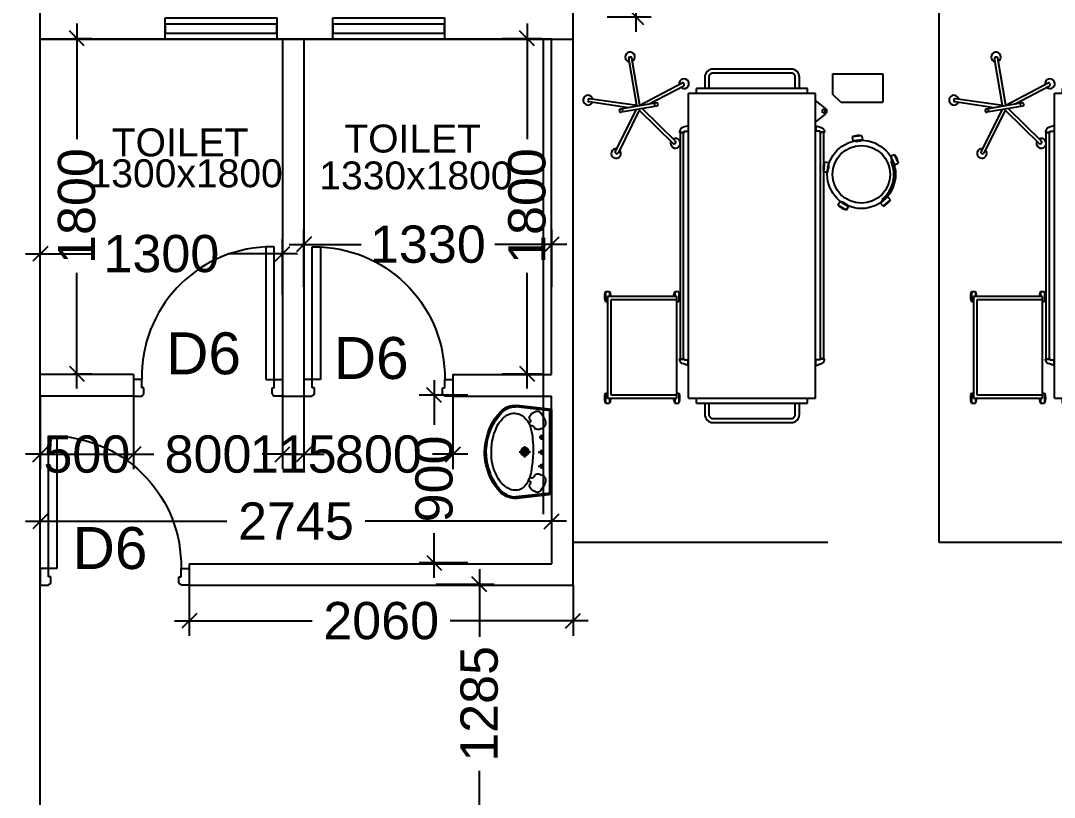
# Model space of a CAD drawing. Extents: x 7897917 to 8423973, y -6487334 to -6173396.
# Drawn here: x 7963989 to 7969537, y -6342134 to -6337965 of the extents above; entities that cross this region are included whole.
import ezdxf
from ezdxf.enums import TextEntityAlignment as Align

# ---------------------------------------------------------------- set-up
doc = ezdxf.new("R2010")
doc.units = 0
doc.header["$LTSCALE"] = 600
doc.header["$MEASUREMENT"] = 0
doc.header["$PDMODE"] = 35
doc.layers.get('0').update_dxf_attribs({"linetype": 'CONTINUOUS'})
doc.layers.get('Defpoints').update_dxf_attribs({"linetype": 'CONTINUOUS'})
for name, color, linetype in [('Beds', 33, 'CONTINUOUS'), ('DIM-TEXT', 8, 'CONTINUOUS'), ('DOOR', 32, 'CONTINUOUS'), ('furniture', 33, 'CONTINUOUS'), ('joinery', 7, 'CONTINUOUS'), ('LOADING', 140, 'CONTINUOUS'), ('Room Dim', 1, 'CONTINUOUS'), ('TEXT', 6, 'CONTINUOUS'), ('Toi-Euip', 8, 'CONTINUOUS'), ('Walls', 7, 'CONTINUOUS'), ('WIN', 151, 'CONTINUOUS'), ('Working Dim', 5, 'CONTINUOUS')]:
    doc.layers.add(name, color=color, linetype=linetype)
doc.styles.add('ari', font='arial.ttf')
doc.styles.add('ARIAL', font='arial.ttf')
doc.styles.add('RT', font='romant.shx')
doc.linetypes.add('ZIGZAG', pattern='A,0.0001,-0.2,[131,ltypeshp.shx,S=0.2,R=0,X=-0.2,Y=0],-0.4,[131,ltypeshp.shx,S=0.2,R=180,X=0.2,Y=0],-0.2', length=0.8001)
doc.dimstyles.new('int. dim', dxfattribs={"dimtxt": 450, "dimasz": 80, "dimexe": 80, "dimexo": 0, "dimgap": 70, "dimtad": 0, "dimdec": 0, "dimzin": 12, "dimdsep": 46, "dimtxsty": 'ari', "dimblk": 'OBLIQUE', "dimcen": 2, "dimdle": 80, "dimclrd": 256, "dimclre": 256, "dimclrt": 6, "dimadec": 0, "dimazin": 0, "dimtfac": 1, "dimtdec": 0, "dimtix": 1, "dimtmove": 2, "dimatfit": 3, "dimfxl": 1, "dimtolj": 1, "dimtzin": 0, "dimlwd": -1, "dimlwe": -1, "dimarcsym": 0})
doc.dimstyles.new('TEXT', dxfattribs={"dimscale": 0, "dimtxt": 600, "dimasz": 300, "dimexe": 300, "dimexo": 30, "dimgap": 50, "dimtad": 0, "dimdec": 0, "dimzin": 0, "dimdsep": 46, "dimtxsty": 'RT', "dimblk": 'OBLIQUE', "dimcen": 0.09, "dimdle": 300, "dimclrd": 256, "dimclre": 256, "dimclrt": 170, "dimadec": 0, "dimazin": 0, "dimtfac": 1, "dimtdec": 0, "dimtofl": 0, "dimtmove": 2, "dimatfit": 3, "dimfxl": 1, "dimfrac": 2, "dimtolj": 1, "dimtzin": 0, "dimlwd": -1, "dimlwe": -1, "dimarcsym": 0})

# ---------------------------------------------------------------- blocks, each defined once
blk = doc.blocks.new('1000')
at = {"layer": 'DOOR'}
for p, q in [((0, -100), (0, 0)), ((0, 0), (49.7, 0)), ((49.7, 0), (49.7, -2.2)), ((63.2, -49.5), (49.7, -49.5)), ((49.7, -49.5), (49.7, -100)), ((63.2, -13.5), (61, -13.5)), ((63.2, -13.5), (63.2, -49.5)), ((836.8, -13.5), (836.8, -49.5)), ((836.8, -13.5), (839, -13.5)), ((836.8, -49.5), (850.3, -49.5)), ((850.3, 0), (850.3, -2.2)), ((900, 0), (850.3, 0)), ((850.3, -49.5), (850.3, -100)), ((900, -100), (900, 0)), ((49.7, -100), (0, -100)), ((49.7, -100), (49.7, -900.6)), ((100.2, -100), (49.7, -100)), ((100.2, -900.6), (100.2, -100)), ((850.3, -100), (900, -100)), ((49.7, -900.6), (100.2, -900.6))]:
    blk.add_line(p, q, dxfattribs=at)
for centre, major_axis, start_param, end_param in [((49.7, -13.5), (-7.95, 7.95), 3.926991, 5.497787), ((850.3, -13.5), (7.95, 7.95), 0.785398, 2.356194)]:
    blk.add_ellipse(centre, major_axis=major_axis, ratio=1, start_param=start_param, end_param=end_param, dxfattribs=at)
at = {"layer": 'DOOR', "color": 145}
blk.add_ellipse((64.3, -115.3), major_axis=(-519.7, 589.8), ratio=1, start_param=2.464943, end_param=4.009476, dxfattribs=at)
blk = doc.blocks.new('A$C1E9F72C1')
at = {"layer": 'Toi-Euip', "color": 8}
for p, q in [((-228.2, 0), (-249, -186.3)), ((-228.2, 0), (228.2, 0)), ((228.2, 0), (249, -186.3)), ((-220.9, -6.6), (-241.8, -193.1)), ((-212.9, -9.7), (208.6, -9.7)), ((-63.8, -54.9), (-90.3, -54.9)), ((-76, -72.5), (-76, -39.7)), ((11.6, -54.9), (-14.9, -54.9)), ((-0.6, -72.5), (-0.6, -39.7)), ((91.5, -54.9), (65.1, -54.9)), ((79.3, -67.3), (79.3, -39.7)), ((220.8, -6.2), (241.8, -193.1)), ((-29.6, -144.6), (31.2, -144.6)), ((0.9, -174.9), (0.9, -113))]:
    blk.add_line(p, q, dxfattribs=at)
for centre, radius in [((-76, -54.9), 6.49), ((-0.6, -54.9), 6.49), ((79.3, -54.9), 6.49), ((0.9, -144.6), 21.7), ((0.9, -144.6), 15.6), ((0.9, -144.6), 11)]:
    blk.add_circle(centre, radius, dxfattribs=at)
for centre, radius, start, end in [((-208.1, 14.7), 24.9, 216.2215, 258.8549), ((207.9, 16.2), 26, 271.4204, 321.2513), ((-125, -156.3), 127.2, 109.5864, 129.4018), ((-151.5, -66.7), 34.3, 68.6439, 118.0808), ((-167.5, -75.4), 49.6, 12.807, 54.9415), ((169.6, -75.4), 49.6, 125.0585, 167.193), ((153.6, -66.7), 34.3, 61.9192, 111.3561), ((127.1, -156.3), 127.2, 50.5982, 70.4136), ((-196.3, -76.7), 20.9, 116.809, 207.5092), ((-160.4, -68.2), 57.4, 198.3504, 235.0331), ((-76.5, -275.6), 168.3, 94.0281, 120.4098), ((-131.5, -107.7), 8.62, 142.6961, 276.8474), ((-114.5, -115.3), 27, 106.386, 151.7285), ((-150, -73.3), 32.2, 330.0791, 16.0346), ((34.9, -905.9), 807.6, 92.48, 98.7772), ((-3.2, -837.5), 738.4, 84.4518, 89.7569), ((46.1, -400.7), 299, 76.1733, 85.7679), ((102.1, -220), 110.7, 24.9779, 81.9798), ((152.1, -73.3), 32.2, 163.9654, 209.9209), ((116.6, -115.3), 27, 28.2715, 73.614), ((134.9, -107.4), 7.45, 281.3197, 41.7016), ((162.5, -68.2), 57.4, 304.9669, 341.6496), ((198.5, -76.7), 20.9, 332.4908, 63.191), ((-129.4, -204.5), 80.8, 113.6187, 156.307), ((-181.8, -101.4), 18, 230.4642, 309.5358), ((-164.3, -121.5), 8.67, 53.8926, 133.9597), ((-162.9, -122.5), 8.8, 329.6713, 65.4896), ((164.3, -121.7), 7.8, 112.0693, 194.8477), ((166.5, -121.5), 8.67, 46.0403, 126.1074), ((183.9, -101.4), 18, 230.4642, 309.5358), ((-165.7, -196.5), 84, 173.0041, 196.7608), ((-141.4, -199.1), 106.9, 191.4479, 227.66), ((-163.3, -200.1), 78.8, 174.8598, 213.2089), ((-110.1, -193), 95.5, 167.3454, 194.4146), ((-82.7, -174.7), 127.1, 199.3054, 242.2025), ((136.7, -201.5), 71.5, 327.5919, 23.2221), ((146.7, -197.7), 95.2, 311.9105, 2.7762), ((149.6, -199.6), 100.3, 311.3831, 7.6058), ((-120.4, -183.5), 124.2, 208.7854, 238.1585), ((11.5, -60.2), 296.4, 278.977, 313.6155), ((18.1, -68), 277.7, 292.3326, 313.7827), ((77.5, -165.5), 140.9, 291.6868, 328.1397), ((-15.6, -66.9), 289.4, 226.8801, 256.3199), ((-54.2, -135.8), 202, 229.3146, 253.0106), ((-13.2, -73.3), 249.6, 238.9436, 269.4813), ((0.4, -45.6), 305.3, 248.1503, 293.8049), ((4.7, -23.5), 300.1, 266.1546, 294.5893), ((-3.9, -83.4), 276.6, 253.1484, 282.8609)]:
    blk.add_arc(centre, radius, start, end, dxfattribs=at)
blk = doc.blocks.new('_Oblique')
at = {"color": 0, "linetype": 'ByBlock', "lineweight": -2}
blk.add_line((-0.5, -0.5), (0.5, 0.5), dxfattribs=at)
blk = doc.blocks.new('*D381')
at = {"layer": 'Defpoints', "color": 0, "transparency": 16777216}
for p in [(7967177.2, -6337245.4, 10358.5), (7967292.6, -6337245.4), (7967136.8, -6337945.4, -13.7)]:
    blk.add_point(p, dxfattribs=at)
at = {"layer": 'Working Dim', "transparency": 16777216}
for p, q in [((7967292.6, -6337165.4), (7967292.6, -6337308.1)), ((7967177.2, -6337245.4), (7967372.6, -6337245.4)), ((7967292.6, -6338025.4), (7967292.6, -6337887.7)), ((7967136.8, -6337945.4), (7967372.6, -6337945.4))]:
    blk.add_line(p, q, dxfattribs=at)
at = {"layer": 'Working Dim', "transparency": 16777216, "xscale": 80, "yscale": 80, "zscale": 80}
for p, rotation in [((7967292.6, -6337245.4), 90), ((7967292.6, -6337945.4), 270)]:
    blk.add_blockref('_Oblique', p, dxfattribs=dict(at, rotation=rotation))
at = {"layer": 'Working Dim', "color": 6, "transparency": 16777216, "insert": (7967309.9, -6337597.9), "char_height": 200, "attachment_point": 5, "rotation": 90, "style": 'ari'}
blk.add_mtext('\\A1;700', dxfattribs=at)
blk = doc.blocks.new('*D648')
at = {"layer": 'Defpoints', "color": 0, "transparency": 16777216}
for p in [(7965394.3, -6339216.8), (7964094.2, -6339435.3, 14.3), (7965394.3, -6339435.3, 1.1)]:
    blk.add_point(p, dxfattribs=at)
at = {"layer": 'Working Dim', "transparency": 16777216}
for p, q in [((7964094.2, -6339435.3), (7964094.2, -6339136.8)), ((7965394.3, -6339435.3), (7965394.3, -6339136.8)), ((7964014.2, -6339216.8), (7964385.4, -6339216.8)), ((7965474.3, -6339216.8), (7965103.1, -6339216.8))]:
    blk.add_line(p, q, dxfattribs=at)
at = {"layer": 'Working Dim', "transparency": 16777216, "xscale": 80, "yscale": 80, "zscale": 80, "rotation": 180}
blk.add_blockref('_Oblique', (7964094.2, -6339216.8), dxfattribs=at)
at = {"layer": 'Working Dim', "transparency": 16777216, "xscale": 80, "yscale": 80, "zscale": 80}
blk.add_blockref('_Oblique', (7965394.3, -6339216.8), dxfattribs=at)
at = {"layer": 'Working Dim', "color": 6, "transparency": 16777216, "insert": (7964744.3, -6339216.8), "char_height": 200, "attachment_point": 5, "style": 'ari'}
blk.add_mtext('\\A1;1300', dxfattribs=at)
blk = doc.blocks.new('*D649')
at = {"layer": 'Defpoints', "color": 0, "transparency": 16777216}
for p in [(7964271.6, -6338060.4, 1.1), (7964290.3, -6338060.4), (7964271.6, -6339860.4, 1.6)]:
    blk.add_point(p, dxfattribs=at)
at = {"layer": 'Working Dim', "transparency": 16777216}
for p, q in [((7964290.3, -6337980.4), (7964290.3, -6338601.5)), ((7964271.6, -6338060.4), (7964370.3, -6338060.4)), ((7964290.3, -6339940.4), (7964290.3, -6339319.3)), ((7964271.6, -6339860.4), (7964370.3, -6339860.4))]:
    blk.add_line(p, q, dxfattribs=at)
at = {"layer": 'Working Dim', "transparency": 16777216, "xscale": 80, "yscale": 80, "zscale": 80}
for p, rotation in [((7964290.3, -6338060.4), 90), ((7964290.3, -6339860.4), 270)]:
    blk.add_blockref('_Oblique', p, dxfattribs=dict(at, rotation=rotation))
at = {"layer": 'Working Dim', "color": 6, "transparency": 16777216, "insert": (7964290.3, -6338960.4), "char_height": 200, "attachment_point": 5, "rotation": 90, "style": 'ari'}
blk.add_mtext('\\A1;1800', dxfattribs=at)
blk = doc.blocks.new('*D650')
at = {"layer": 'Defpoints', "color": 0, "transparency": 16777216}
for p in [(7966839.8, -6339166.4), (7965509.3, -6339394, 1.1), (7966839.8, -6339394, 1.1)]:
    blk.add_point(p, dxfattribs=at)
at = {"layer": 'Working Dim', "transparency": 16777216}
for p, q in [((7965509.3, -6339394), (7965509.3, -6339086.4)), ((7966839.8, -6339394), (7966839.8, -6339086.4)), ((7965429.3, -6339166.4), (7965815.7, -6339166.4)), ((7966919.8, -6339166.4), (7966533.4, -6339166.4))]:
    blk.add_line(p, q, dxfattribs=at)
at = {"layer": 'Working Dim', "transparency": 16777216, "xscale": 80, "yscale": 80, "zscale": 80, "rotation": 180}
blk.add_blockref('_Oblique', (7965509.3, -6339166.4), dxfattribs=at)
at = {"layer": 'Working Dim', "transparency": 16777216, "xscale": 80, "yscale": 80, "zscale": 80}
blk.add_blockref('_Oblique', (7966839.8, -6339166.4), dxfattribs=at)
at = {"layer": 'Working Dim', "color": 6, "transparency": 16777216, "insert": (7966174.5, -6339166.4), "char_height": 200, "attachment_point": 5, "style": 'ari'}
blk.add_mtext('\\A1;1330', dxfattribs=at)
blk = doc.blocks.new('*D651')
at = {"layer": 'Defpoints', "color": 0, "transparency": 16777216}
for p in [(7966574, -6338060.4, 1.1), (7966707.1, -6338060.4), (7966574, -6339860.4, 1.1)]:
    blk.add_point(p, dxfattribs=at)
at = {"layer": 'Working Dim', "transparency": 16777216}
for p, q in [((7966707.1, -6337980.4), (7966707.1, -6338601.5)), ((7966574, -6338060.4), (7966787.1, -6338060.4)), ((7966707.1, -6339940.4), (7966707.1, -6339319.3)), ((7966574, -6339860.4), (7966787.1, -6339860.4))]:
    blk.add_line(p, q, dxfattribs=at)
at = {"layer": 'Working Dim', "transparency": 16777216, "xscale": 80, "yscale": 80, "zscale": 80}
for p, rotation in [((7966707.1, -6338060.4), 90), ((7966707.1, -6339860.4), 270)]:
    blk.add_blockref('_Oblique', p, dxfattribs=dict(at, rotation=rotation))
at = {"layer": 'Working Dim', "color": 6, "transparency": 16777216, "insert": (7966707.1, -6338960.4), "char_height": 200, "attachment_point": 5, "rotation": 90, "style": 'ari'}
blk.add_mtext('\\A1;1800', dxfattribs=at)
blk = doc.blocks.new('*D652')
at = {"layer": 'Defpoints', "color": 0, "transparency": 16777216}
for p in [(7966208.5, -6339975.4), (7966389.1, -6339975.4, 19.8), (7966389.1, -6340875.4, 19.8)]:
    blk.add_point(p, dxfattribs=at)
at = {"layer": 'Working Dim', "transparency": 16777216}
for p, q in [((7966208.5, -6339895.4), (7966208.5, -6340134.8)), ((7966389.1, -6339975.4), (7966128.5, -6339975.4)), ((7966208.5, -6340955.4), (7966208.5, -6340716)), ((7966389.1, -6340875.4), (7966128.5, -6340875.4))]:
    blk.add_line(p, q, dxfattribs=at)
at = {"layer": 'Working Dim', "transparency": 16777216, "xscale": 80, "yscale": 80, "zscale": 80}
for p, rotation in [((7966208.5, -6339975.4), 90), ((7966208.5, -6340875.4), 270)]:
    blk.add_blockref('_Oblique', p, dxfattribs=dict(at, rotation=rotation))
at = {"layer": 'Working Dim', "color": 6, "transparency": 16777216, "insert": (7966208.5, -6340425.4), "char_height": 200, "attachment_point": 5, "rotation": 90, "style": 'ari'}
blk.add_mtext('\\A1;900', dxfattribs=at)
blk = doc.blocks.new('*D653')
at = {"layer": 'Defpoints', "color": 0, "transparency": 16777216}
for p in [(7966839, -6340652.8), (7964094.2, -6340743.1, 14.3), (7966839, -6340742.3, 15.9)]:
    blk.add_point(p, dxfattribs=at)
at = {"layer": 'Working Dim', "transparency": 16777216}
for p, q in [((7964094.2, -6340743.1), (7964094.2, -6340572.8)), ((7966839, -6340742.3), (7966839, -6340572.8)), ((7964014.2, -6340652.8), (7965095.5, -6340652.8)), ((7966919, -6340652.8), (7965837.7, -6340652.8))]:
    blk.add_line(p, q, dxfattribs=at)
at = {"layer": 'Working Dim', "transparency": 16777216, "xscale": 80, "yscale": 80, "zscale": 80, "rotation": 180}
blk.add_blockref('_Oblique', (7964094.2, -6340652.8), dxfattribs=at)
at = {"layer": 'Working Dim', "transparency": 16777216, "xscale": 80, "yscale": 80, "zscale": 80}
blk.add_blockref('_Oblique', (7966839, -6340652.8), dxfattribs=at)
at = {"layer": 'Working Dim', "color": 6, "transparency": 16777216, "insert": (7965466.6, -6340652.8), "char_height": 200, "attachment_point": 5, "style": 'ari'}
blk.add_mtext('\\A1;2745', dxfattribs=at)
blk = doc.blocks.new('*D654')
at = {"layer": 'Defpoints', "color": 0, "transparency": 16777216}
for p in [(7966218, -6340990.4, 18.4), (7966218, -6342274.9, 0.2), (7966450.8, -6342274.9)]:
    blk.add_point(p, dxfattribs=at)
at = {"layer": 'Working Dim', "transparency": 16777216}
for p, q in [((7966450.8, -6340910.4), (7966450.8, -6341272.7)), ((7966218, -6340990.4), (7966530.8, -6340990.4)), ((7966450.8, -6342354.9), (7966450.8, -6341992.6)), ((7966218, -6342274.9), (7966530.8, -6342274.9))]:
    blk.add_line(p, q, dxfattribs=at)
at = {"layer": 'Working Dim', "transparency": 16777216, "xscale": 80, "yscale": 80, "zscale": 80}
for p, rotation in [((7966450.8, -6340990.4), 90), ((7966450.8, -6342274.9), 270)]:
    blk.add_blockref('_Oblique', p, dxfattribs=dict(at, rotation=rotation))
at = {"layer": 'Working Dim', "color": 6, "transparency": 16777216, "insert": (7966450.8, -6341632.7), "char_height": 200, "attachment_point": 5, "rotation": 90, "style": 'ari'}
blk.add_mtext('\\A1;1285', dxfattribs=at)
blk = doc.blocks.new('*D1222')
at = {"layer": 'Defpoints', "color": 0, "transparency": 16777216}
for p in [(7964894.1, -6340995.4), (7966954.1, -6340995.4), (7966954.1, -6341187)]:
    blk.add_point(p, dxfattribs=at)
at = {"layer": 'Working Dim', "transparency": 16777216}
for p, q in [((7964894.1, -6340995.4), (7964894.1, -6341267)), ((7966954.1, -6340995.4), (7966954.1, -6341267)), ((7964814.1, -6341187), (7965554.1, -6341187)), ((7967034.1, -6341187), (7966294.1, -6341187))]:
    blk.add_line(p, q, dxfattribs=at)
at = {"layer": 'Working Dim', "transparency": 16777216, "xscale": 80, "yscale": 80, "zscale": 80, "rotation": 180}
blk.add_blockref('_Oblique', (7964894.1, -6341187), dxfattribs=at)
at = {"layer": 'Working Dim', "transparency": 16777216, "xscale": 80, "yscale": 80, "zscale": 80}
blk.add_blockref('_Oblique', (7966954.1, -6341187), dxfattribs=at)
at = {"layer": 'Working Dim', "color": 6, "transparency": 16777216, "insert": (7965924.1, -6341187), "char_height": 200, "attachment_point": 5, "style": 'ari'}
blk.add_mtext('\\A1;2060', dxfattribs=at)
blk = doc.blocks.new('*D1223')
at = {"layer": 'Defpoints', "color": 0, "transparency": 16777216}
for p in [(7964094.2, -6339980.4), (7964594.4, -6339980.4), (7964594.4, -6340293.1)]:
    blk.add_point(p, dxfattribs=at)
at = {"layer": 'Working Dim', "transparency": 16777216}
for p, q in [((7964094.2, -6339980.4), (7964094.2, -6340373.1)), ((7964594.4, -6339980.4), (7964594.4, -6340373.1)), ((7964094.2, -6340293.1), (7964014.2, -6340293.1)), ((7964094.2, -6340293.1), (7964594.4, -6340293.1)), ((7964594.4, -6340293.1), (7964674.4, -6340293.1))]:
    blk.add_line(p, q, dxfattribs=at)
at = {"layer": 'Working Dim', "transparency": 16777216, "xscale": 80, "yscale": 80, "zscale": 80}
blk.add_blockref('_Oblique', (7964094.2, -6340293.1), dxfattribs=at)
at = {"layer": 'Working Dim', "transparency": 16777216, "xscale": 80, "yscale": 80, "zscale": 80, "rotation": 180}
blk.add_blockref('_Oblique', (7964594.4, -6340293.1), dxfattribs=at)
at = {"layer": 'Working Dim', "color": 6, "transparency": 16777216, "insert": (7964344.3, -6340293.1), "char_height": 200, "attachment_point": 5, "style": 'ari'}
blk.add_mtext('\\A1;500', dxfattribs=at)
blk = doc.blocks.new('*D1224')
at = {"layer": 'Defpoints', "color": 0, "transparency": 16777216}
for p in [(7964594.4, -6339980.4), (7965394.3, -6339980.4), (7965394.3, -6340293.1)]:
    blk.add_point(p, dxfattribs=at)
at = {"layer": 'Working Dim', "transparency": 16777216}
for p, q in [((7964594.4, -6339980.4), (7964594.4, -6340373.1)), ((7965394.3, -6339980.4), (7965394.3, -6340373.1)), ((7964514.4, -6340293.1), (7964703.6, -6340293.1)), ((7965474.3, -6340293.1), (7965285.1, -6340293.1))]:
    blk.add_line(p, q, dxfattribs=at)
at = {"layer": 'Working Dim', "transparency": 16777216, "xscale": 80, "yscale": 80, "zscale": 80, "rotation": 180}
blk.add_blockref('_Oblique', (7964594.4, -6340293.1), dxfattribs=at)
at = {"layer": 'Working Dim', "transparency": 16777216, "xscale": 80, "yscale": 80, "zscale": 80}
blk.add_blockref('_Oblique', (7965394.3, -6340293.1), dxfattribs=at)
at = {"layer": 'Working Dim', "color": 6, "transparency": 16777216, "insert": (7964994.4, -6340293.1), "char_height": 200, "attachment_point": 5, "style": 'ari'}
blk.add_mtext('\\A1;800', dxfattribs=at)
blk = doc.blocks.new('*D1225')
at = {"layer": 'Defpoints', "color": 0, "transparency": 16777216}
for p in [(7965394.3, -6339980.4), (7965509.3, -6339980.4), (7965509.3, -6340293.1)]:
    blk.add_point(p, dxfattribs=at)
at = {"layer": 'Working Dim', "transparency": 16777216}
for p, q in [((7965394.3, -6339980.4), (7965394.3, -6340373.1)), ((7965509.3, -6339980.4), (7965509.3, -6340373.1)), ((7965394.3, -6340293.1), (7965314.3, -6340293.1)), ((7965394.3, -6340293.1), (7965509.3, -6340293.1)), ((7965509.3, -6340293.1), (7965589.3, -6340293.1))]:
    blk.add_line(p, q, dxfattribs=at)
at = {"layer": 'Working Dim', "transparency": 16777216, "xscale": 80, "yscale": 80, "zscale": 80}
blk.add_blockref('_Oblique', (7965394.3, -6340293.1), dxfattribs=at)
at = {"layer": 'Working Dim', "transparency": 16777216, "xscale": 80, "yscale": 80, "zscale": 80, "rotation": 180}
blk.add_blockref('_Oblique', (7965509.3, -6340293.1), dxfattribs=at)
at = {"layer": 'Working Dim', "color": 6, "transparency": 16777216, "insert": (7965451.8, -6340293.1), "char_height": 200, "attachment_point": 5, "style": 'ari'}
blk.add_mtext('\\A1;115', dxfattribs=at)
blk = doc.blocks.new('*D1226')
at = {"layer": 'Defpoints', "color": 0, "transparency": 16777216}
for p in [(7965509.3, -6339980.4), (7966309.2, -6339980.4), (7966309.2, -6340293.1)]:
    blk.add_point(p, dxfattribs=at)
at = {"layer": 'Working Dim', "transparency": 16777216}
for p, q in [((7965509.3, -6339980.4), (7965509.3, -6340373.1)), ((7966309.2, -6339980.4), (7966309.2, -6340373.1)), ((7965429.3, -6340293.1), (7965618.5, -6340293.1)), ((7966389.2, -6340293.1), (7966200, -6340293.1))]:
    blk.add_line(p, q, dxfattribs=at)
at = {"layer": 'Working Dim', "transparency": 16777216, "xscale": 80, "yscale": 80, "zscale": 80, "rotation": 180}
blk.add_blockref('_Oblique', (7965509.3, -6340293.1), dxfattribs=at)
at = {"layer": 'Working Dim', "transparency": 16777216, "xscale": 80, "yscale": 80, "zscale": 80}
blk.add_blockref('_Oblique', (7966309.2, -6340293.1), dxfattribs=at)
at = {"layer": 'Working Dim', "color": 6, "transparency": 16777216, "insert": (7965909.2, -6340293.1), "char_height": 200, "attachment_point": 5, "style": 'ari'}
blk.add_mtext('\\A1;800', dxfattribs=at)
blk = doc.blocks.new('*D1457')
at = {"layer": 'Defpoints', "color": 0, "linetype": 'Continuous', "transparency": 16777216}
for p in [(7993723.4, -6335351.1), (7963863.5, -6337015.5, -8.9), (7993723.4, -6337015.4, -8.9)]:
    blk.add_point(p, dxfattribs=at)
at = {"layer": 'DIM-TEXT', "transparency": 16777216}
for p, q in [((7963863.5, -6337015.5), (7963863.5, -6335051.1)), ((7993723.4, -6337015.4), (7993723.4, -6335051.1)), ((7963563.5, -6335351.1), (7966103.2, -6335351.1)), ((7994023.4, -6335351.1), (7991483.7, -6335351.1))]:
    blk.add_line(p, q, dxfattribs=at)
at = {"layer": 'DIM-TEXT', "linetype": 'Continuous', "transparency": 16777216, "xscale": 300, "yscale": 300, "zscale": 300, "rotation": 180}
blk.add_blockref('_Oblique', (7963863.5, -6335351.1), dxfattribs=at)
at = {"layer": 'DIM-TEXT', "linetype": 'Continuous', "transparency": 16777216, "xscale": 300, "yscale": 300, "zscale": 300}
blk.add_blockref('_Oblique', (7993723.4, -6335351.1), dxfattribs=at)
at = {"layer": 'DIM-TEXT', "color": 170, "linetype": 'Continuous', "transparency": 16777216, "insert": (7978793.5, -6335351.1), "char_height": 750, "attachment_point": 5, "style": 'ari'}
blk.add_mtext('\\A1;{\\H1.067x;POST O.P. - E.N.T. & OPTHAL. WARD ( 20 Beds )}', dxfattribs=at)
blk = doc.blocks.new('HF12177-P')
for p, q in [((-0.0196, -0.007), (-0.1885, 0.2255)), ((0, 0), (-0.1724, 0.2372)), ((0, 0), (0.1724, 0.2372)), ((0.0196, -0.007), (0.1885, 0.2255)), ((-0.0631, -0.027), (-0.2951, -0.1024)), ((-0.01, -0.0308), (-0.2889, -0.1214)), ((-0.12, -0.015), (-0.12, -0.019)), ((-0.112, -0.007), (0.112, -0.007)), ((-0.112, -0.027), (0.112, -0.027)), ((-0.1, -0.007), (-0.1, -0.027)), ((-0.01, -0.0308), (-0.01, -0.324)), ((0.01, -0.0308), (0.01, -0.324)), ((0.01, -0.0308), (0.2889, -0.1214)), ((0.0631, -0.027), (0.2951, -0.1024)), ((0.1, -0.007), (0.1, -0.027)), ((0.12, -0.015), (0.12, -0.019))]:
    blk.add_line(p, q)
for centre, radius, start, end in [((-0.1852, 0.2378), 0.03, 325.47122, 286.52878), ((0.1852, 0.2378), 0.03, 253.47122, 214.52878), ((-0.1821, 0.2302), 0.008, 126.37327, 216), ((0, -0.017), 0.315, 125.62673, 126.37327), ((-0.1788, 0.2325), 0.008, 36, 125.62673), ((0.1788, 0.2325), 0.008, 54.37327, 144), ((0, -0.017), 0.315, 53.62673, 54.37327), ((0.1821, 0.2302), 0.008, 324, 53.62673), ((-0.112, -0.015), 0.008, 90, 180), ((-0.112, -0.019), 0.008, 180, 270), ((0.112, -0.015), 0.008, 0, 90), ((0.112, -0.019), 0.008, 270, 0), ((-0.2996, -0.1144), 0.03, 37.47122, 358.52878), ((-0.2926, -0.11), 0.008, 108, 197.62673), ((0, -0.017), 0.315, 197.62673, 198.37327), ((-0.2914, -0.1138), 0.008, 198.37327, 288), ((0.2996, -0.1144), 0.03, 181.47122, 142.52878), ((0.2914, -0.1138), 0.008, 252, 341.62673), ((0.2926, -0.11), 0.008, 342.37327, 72), ((0, -0.017), 0.315, 341.62673, 342.37327), ((0, -0.332), 0.03, 109.47122, 70.52878), ((-0.002, -0.324), 0.008, 180, 269.62673), ((0, -0.017), 0.315, 269.62673, 270.37327), ((0.002, -0.324), 0.008, 270.37327, 0)]:
    blk.add_arc(centre, radius, start, end)
blk = doc.blocks.new('HF10037A-P')
for p, q in [((-0.0301, 0.4129), (-0.0301, 0.3879)), ((0.0299, 0.4129), (-0.0301, 0.4129)), ((0.0299, 0.3879), (-0.0301, 0.3879)), ((0.0299, 0.4129), (0.0299, 0.3879)), ((-0.2161, 0.2789), (-0.2303, 0.2206)), ((-0.2161, 0.2789), (-0.1918, 0.273)), ((-0.1918, 0.273), (-0.206, 0.2147)), ((0.1911, 0.2695), (0.2149, 0.2771)), ((0.1911, 0.2695), (0.2094, 0.2124)), ((0.2149, 0.2771), (0.2332, 0.22)), ((-0.2303, 0.2206), (-0.206, 0.2147)), ((0.1909, 0.2372), (0.2004, 0.2402)), ((0.2094, 0.2124), (0.2332, 0.22)), ((-0.1637, 0.0065), (-0.1487, 0.0264)), ((-0.1637, 0.0065), (-0.1157, -0.0296)), ((-0.1487, 0.0264), (-0.1007, -0.0096)), ((0.0965, -0.0108), (0.1459, 0.0231)), ((0.1106, -0.0314), (0.1601, 0.0025)), ((0.1107, 0.0109), (0.1162, 0.0026)), ((0.1601, 0.0025), (0.1459, 0.0231)), ((-0.1157, -0.0296), (-0.1007, -0.0096)), ((0.1106, -0.0314), (0.0965, -0.0108))]:
    blk.add_line(p, q)
for radius in [0.21, 0.1775]:
    blk.add_circle((0, 0.1775), radius)
for centre, radius, start, end in [((-0.0001, 0.3254), 0.0925, 71.07536, 108.92464), ((-0.0001, 0.4754), 0.0925, 251.07536, 288.92464), ((-0.1382, 0.229), 0.0925, 147.34193, 185.19122), ((-0.2839, 0.2646), 0.0925, 327.34193, 5.19122), ((0.2836, 0.2676), 0.0925, 178.84116, 216.69044), ((0.1407, 0.2219), 0.0925, 358.84116, 36.69044), ((0, 0.1775), 0.2, 303.60368, 17.3657), ((-0.0871, 0.0584), 0.0925, 214.18748, 252.03677), ((-0.1772, -0.0615), 0.0925, 34.18748, 72.03677), ((0.1707, -0.066), 0.0925, 105.51211, 143.3614), ((0.0859, 0.0577), 0.0925, 285.51211, 323.3614)]:
    blk.add_arc(centre, radius, start, end)
blk = doc.blocks.new('ME17678-P')
at = {"layer": 'furniture', "color": 21}
for p, q in [((-0.05, 0.175), (0.26, 0.175)), ((-0.05, 0.175), (-0.05, 0.05)), ((0.26, 0.175), (0.26, 0)), ((0, 0), (-0.05, 0.05)), ((0, 0), (0.26, 0))]:
    blk.add_line(p, q, dxfattribs=at)
blk = doc.blocks.new('A$C6969112B')
at = {"layer": 'furniture', "color": 8}
for p, q in [((521.2, 1792.5), (1116.3, 1792.5)), ((521.2, 1766.3), (521.2, 1792.5)), ((1116.3, 1766.3), (1116.3, 1792.5)), ((428.3, 1689), (477.6, 1728.6)), ((477.6, 1766.3), (1159.9, 1766.3)), ((477.6, 130.9), (477.6, 1766.3)), ((1159.9, 130.9), (1159.9, 1766.3)), ((428.3, 1654.1), (477.6, 1614.5)), ((432.3, 1559.1), (432.3, 1556.9)), ((433.9, 342.6), (433.9, 1556.9)), ((451.4, 342.6), (451.4, 1556.9)), ((453, 1559.1), (453, 1556.9)), ((476, 1595), (476, 1560.9)), ((1161.6, 1595), (1161.6, 1560.9)), ((1184.5, 1559.1), (1184.5, 1556.9)), ((1186.1, 342.6), (1186.1, 1556.9)), ((1203.6, 342.6), (1203.6, 1556.9)), ((1205.2, 1559.1), (1205.2, 1556.9)), ((1234.1, 702.5), (1212.3, 702.5)), ((1212.3, 702.5), (1212.3, 650.2)), ((1223.2, 130.9), (1223.2, 676.4)), ((1223.2, 676.4), (1594.1, 676.4)), ((1234.1, 702.5), (1234.1, 676.4)), ((1605, 702.5), (1583.2, 702.5)), ((1583.2, 702.5), (1583.2, 676.4)), ((1594.1, 676.4), (1594.1, 130.9)), ((1605, 702.5), (1605, 650.2)), ((1223.2, 650.2), (1212.3, 650.2)), ((1223.2, 658.9), (1576.7, 658.9)), ((1576.7, 658.9), (1576.7, 148.4)), ((1605, 650.2), (1594.1, 650.2)), ((432.3, 340.4), (432.3, 342.6)), ((453, 340.4), (453, 342.6)), ((476, 304.5), (476, 338.6)), ((1161.6, 304.5), (1161.6, 338.6)), ((1184.5, 340.4), (1184.5, 342.6)), ((1205.2, 340.4), (1205.2, 342.6)), ((1159.9, 130.9), (477.6, 130.9)), ((521.2, 104.7), (521.2, 130.9)), ((1116.3, 104.7), (1116.3, 130.9)), ((1223.2, 157.1), (1212.3, 157.1)), ((1212.3, 157.1), (1212.3, 104.7)), ((1576.7, 148.4), (1223.2, 148.4)), ((1594.1, 130.9), (1223.2, 130.9)), ((1234.1, 130.9), (1234.1, 104.7)), ((1583.2, 130.9), (1583.2, 104.7)), ((1605, 157.1), (1594.1, 157.1)), ((1605, 157.1), (1605, 104.7)), ((1116.3, 104.7), (521.2, 104.7)), ((1234.1, 104.7), (1212.3, 104.7)), ((1605, 104.7), (1583.2, 104.7))]:
    blk.add_line(p, q, dxfattribs=at)
for points in [[(564.9, 1792.5), (564.9, 1853.6, -0.414214), (608.5, 1897.3), (1029, 1897.3, -0.414214), (1072.7, 1853.6), (1072.7, 1792.5)], [(586.7, 1792.5), (586.7, 1853.6, -0.414214), (608.5, 1875.4), (1029, 1875.4, -0.414214), (1050.8, 1853.6), (1050.8, 1792.5)], [(476, 1592.7), (451.4, 1585, 0.318781), (430, 1563.1), (430, 1559.1), (455.4, 1559.1), (455.4, 1563.1), (476, 1563.1)], [(1161.6, 1592.7), (1186.1, 1585, -0.318781), (1207.6, 1563.1), (1207.6, 1559.1), (1182.1, 1559.1), (1182.1, 1563.1), (1161.6, 1563.1)], [(476, 306.8), (451.4, 314.4, -0.318781), (430, 336.4), (430, 340.4), (455.4, 340.4), (455.4, 336.4), (476, 336.4)], [(1161.6, 306.8), (1186.1, 314.4, 0.318781), (1207.6, 336.4), (1207.6, 340.4), (1182.1, 340.4), (1182.1, 336.4), (1161.6, 336.4)], [(1072.7, 104.7), (1072.7, 43.6, -0.414214), (1029, 0), (608.5, 0, -0.414214), (564.9, 43.6), (564.9, 104.7)], [(1050.8, 104.7), (1050.8, 43.6, -0.414214), (1029, 21.8), (608.5, 21.8, -0.414214), (586.7, 43.6), (586.7, 104.7)]]:
    blk.add_lwpolyline(points, format="xyb", dxfattribs=at)
for points in [[(432.3, 1556.9), (453, 1556.9)], [(476, 1595), (477.6, 1595)], [(476, 1560.9), (477.6, 1560.9)], [(1161.6, 1595), (1159.9, 1595)], [(1161.6, 1560.9), (1159.9, 1560.9)], [(1205.2, 1556.9), (1184.5, 1556.9)], [(432.3, 342.6), (453, 342.6)], [(476, 338.6), (477.6, 338.6)], [(1161.6, 338.6), (1159.9, 338.6)], [(1205.2, 342.6), (1184.5, 342.6)], [(476, 304.5), (477.6, 304.5)], [(1161.6, 304.5), (1159.9, 304.5)]]:
    blk.add_lwpolyline(points, dxfattribs=at)
blk.add_circle((435.1, 1671.6), 9.27, dxfattribs=at)
for centre, radius, start, end in [((440.7, 1671.6), 21.4, 125.427, 234.573), ((1288.7, 676.4), 80.7, 161.0754, 198.9246), ((1157.8, 676.4), 80.7, 0, 18.9246), ((1659.6, 676.4), 80.7, 161.0754, 180), ((1528.7, 676.4), 80.7, 341.0754, 18.9246), ((1288.7, 130.9), 80.7, 161.0754, 198.9246), ((1157.8, 130.9), 80.7, 341.0754, 0), ((1659.6, 130.9), 80.7, 180, 198.9246), ((1528.7, 130.9), 80.7, 341.0754, 18.9246)]:
    blk.add_arc(centre, radius, start, end, dxfattribs=at)
at = {"layer": 'LOADING', "color": 8, "yscale": 872.7299101983663, "zscale": 872.7299101979671}
for name, p, xscale, rotation in [('HF12177-P', (1424.7, 1676), -872.7299101979006, 170.2976301882088), ('HF10037A-P', (215.1, 1178), -872.7299102004868, 353.6512974186875)]:
    blk.add_blockref(name, p, dxfattribs=dict(at, xscale=xscale, rotation=rotation))
at = {"layer": 'LOADING', "color": 8, "xscale": -872.7299101983663, "yscale": 872.7299101983663, "zscale": 872.7299101979671}
blk.add_blockref('ME17678-P', (343.2, 1718.8), dxfattribs=at)

msp = doc.modelspace()

# ---------------------------------------------------------------- linework, layer by layer
at = {"layer": 'Beds', "linetype": 'ZIGZAG', "ltscale": 0.6}
for p, q in [((7968917.808, -6337245.383), (7968917.808, -6340765.351)), ((7966793.795, -6338065.367), (7966793.795, -6340614.887)), ((7966954.058, -6340765.35, 11187.172), (7968320.377, -6340765.35, 11187.172)), ((7968917.807, -6340765.35, 11187.172), (7970284.127, -6340765.35, 11187.172))]:
    msp.add_line(p, q, dxfattribs=at)
at = {"layer": 'joinery'}
msp.add_lwpolyline([(7964763.785, -6337950.396), (7965363.785, -6337950.396), (7965363.785, -6338065.396), (7964763.785, -6338065.396)], close=True, dxfattribs=at)
at = {"layer": 'Walls', "linetype": 'Continuous'}
msp.add_line((7964094.23, -6344480.234), (7964094.23, -6337765.433), dxfattribs=at)
at = {"layer": 'Walls', "extrusion": (-0.000145144, -2.25336e-17, 1)}
for p, q in [((7966954.058, -6340995.388), (7966954.058, -6337765.395)), ((7966839.058, -6340880.388), (7966838.795, -6339980.389))]:
    msp.add_line(p, q, dxfattribs=at)
at = {"layer": 'Walls'}
for p, q in [((7966838.795, -6338065.389), (7964093.967, -6338065.389)), ((7965394.295, -6338065.396), (7965394.295, -6339980.389)), ((7965509.295, -6338065.389), (7965509.295, -6339980.389)), ((7964594.405, -6339865.389), (7964594.405, -6339980.389)), ((7966309.185, -6339865.389), (7966309.185, -6339980.389)), ((7964894.126, -6340880.386), (7964894.126, -6340995.386))]:
    msp.add_line(p, q, dxfattribs=at)
at = {"layer": 'Walls', "extrusion": (-0.000145144, -2.25159e-17, 1)}
msp.add_line((7966838.795, -6339865.389), (7966838.795, -6338065.389), dxfattribs=at)
at = {"layer": 'Walls', "extrusion": (2.25425e-17, 0.000145144, 1)}
for p, q in [((7964594.293, -6339865.389), (7964093.967, -6339865.389)), ((7964594.405, -6339980.389), (7964093.967, -6339980.389))]:
    msp.add_line(p, q, dxfattribs=at)
at = {"layer": 'Walls', "extrusion": (-2.25247e-17, 0.000145144, 1)}
for p, q in [((7966309.185, -6339865.389), (7966838.795, -6339865.389)), ((7965394.295, -6339980.389), (7965509.295, -6339980.389)), ((7966309.185, -6339980.389), (7966838.795, -6339980.389))]:
    msp.add_line(p, q, dxfattribs=at)
at = {"layer": 'Walls', "extrusion": (-2.25425e-17, 0.000145144, 1)}
for p, q in [((7964894.126, -6340880.388), (7966839.058, -6340880.388)), ((7964894.126, -6340995.388), (7966954.058, -6340995.388))]:
    msp.add_line(p, q, dxfattribs=at)
at = {"layer": 'Walls'}
msp.add_lwpolyline([(7964093.958, -6338065.373), (7966954.058, -6338065.363)], dxfattribs=at)
at = {"layer": 'WIN', "linetype": 'Continuous'}
for points in [[(7965663.875, -6337950.396), (7966263.875, -6337950.396), (7966263.875, -6338065.396), (7965663.875, -6338065.396)], [(7964763.785, -6338031.737), (7965363.785, -6338031.737), (7965363.785, -6337984.055), (7964763.785, -6337984.055)], [(7965663.875, -6338031.737), (7966263.875, -6338031.737), (7966263.875, -6337984.055), (7965663.875, -6337984.055)]]:
    msp.add_lwpolyline(points, close=True, dxfattribs=at)

# ---------------------------------------------------------------- block references
at = {"layer": 'Beds', "xscale": -1}
for p in [(7968733.45, -6340122.385, 11187.172), (7970697.2, -6340122.385, 11187.172)]:
    msp.add_blockref('A$C6969112B', p, dxfattribs=at)
at = {"layer": 'DOOR', "linetype": 'Continuous'}
for p, xscale, yscale, zscale, rotation in [((7965394.295, -6339980.389), 0.8887661993503803, 0.8887661993503803, 0.8887661993503803, 180.0000130885557), ((7965509.295, -6339980.389), -0.8887661993503803, 0.8887662012130022, 0.8887662007734392, 179.9999869114442), ((7964094.23, -6340995.386), -0.8887661993503803, 0.8887662012130022, 0.8887662007734392, 179.9999869114442)]:
    msp.add_blockref('1000', p, dxfattribs=dict(at, xscale=xscale, yscale=yscale, zscale=zscale, rotation=rotation))
at = {"layer": 'Toi-Euip', "color": 31, "xscale": -1, "rotation": 270}
msp.add_blockref('A$C1E9F72C1', (7966839.058, -6340280.388), dxfattribs=at)

# ---------------------------------------------------------------- texts
at = {"layer": 'joinery', "style": 'ari'}
for p in [(7964970.631, -6339863.583), (7965870.623, -6339888.642), (7964468.606, -6340908.621)]:
    msp.add_text('D6', height=225, dxfattribs=at).set_placement(p, align=Align.CENTER)
at = {"layer": 'Room Dim', "style": 'ARIAL'}
for s, p in [('1300x1800', (7964877.386, -6338859.5)), ('1330x1800', (7966110.538, -6338871.292))]:
    msp.add_text(s, height=150, dxfattribs=at).set_placement(p, align=Align.CENTER)
at = {"layer": 'TEXT', "color": 7, "style": 'ARIAL'}
for p in [(7964844.623, -6338693.71), (7966092.83, -6338673.089)]:
    msp.add_text('TOILET', height=150, dxfattribs=at).set_placement(p, align=Align.CENTER)

# ---------------------------------------------------------------- dimensions: what is measured, and where the dimension line sits
at = {"layer": 'DIM-TEXT', "linetype": 'Continuous'}
dim = msp.add_linear_dim(base=(7993723.432, -6335351.123), p1=(7963863.522, -6337015.514, -8.914), p2=(7993723.432, -6337015.433, -8.914), text='{\\H1.067x;POST O.P. - E.N.T. & OPTHAL. WARD ( 20 Beds )}', dimstyle='TEXT', override={"dimscale": 1, "dimtxt": 750, "dimexo": 0, "dimtxsty": 'ari'}, dxfattribs=at)
dim.commit()
dim.dimension.update_dxf_attribs({"geometry": '*D1457', "text_midpoint": (7978793.477, -6335351.123)})
at = {"layer": 'Working Dim'}
dim = msp.add_linear_dim(base=(7967292.618, -6337245.383, 14.83), p1=(7967136.79, -6337945.396, 1.099), p2=(7967177.158, -6337245.383, 10373.367), angle=270, dimstyle='int. dim', override={"dimtxt": 200}, dxfattribs=at)
dim.commit()
dim.dimension.update_dxf_attribs({"geometry": '*D381', "text_midpoint": (7967309.924, -6337597.89, 14.83), "dimtype": 160})
for base, p1, p2, picture, middle in [((7964290.309, -6338060.389), (7964271.599, -6339860.389, 1.573), (7964271.599, -6338060.389, 1.099), '*D649', (7964290.309, -6338960.389)), ((7966707.063, -6338060.389), (7966573.99, -6339860.389, 1.099), (7966573.99, -6338060.389, 1.099), '*D651', (7966707.063, -6338960.389)), ((7966208.542, -6339975.389), (7966389.058, -6340875.388, 19.768), (7966389.058, -6339975.389, 19.768), '*D652', (7966208.542, -6340425.388)), ((7966450.832, -6342274.947), (7966217.955, -6340990.388, 18.433), (7966217.955, -6342274.947, 0.243), '*D654', (7966450.832, -6341632.668))]:
    dim = msp.add_linear_dim(base=base, p1=p1, p2=p2, angle=90, dimstyle='int. dim', override={"dimtxt": 200}, dxfattribs=at)
    dim.commit()
    dim.dimension.update_dxf_attribs({"geometry": picture, "text_midpoint": middle})
for base, p1, p2, override, picture, middle in [((7966839.7948, -6339166.4352), (7965509.295, -6339394.0036, 1.0989), (7966839.7948, -6339394.0035, 1.0989), {"dimtxt": 200}, '*D650', (7966174.5449, -6339166.4352)), ((7965394.295, -6339216.839), (7964094.23, -6339435.338, 14.333), (7965394.295, -6339435.338, 1.099), {"dimtxt": 200}, '*D648', (7964744.263, -6339216.839)), ((7964594.405, -6340293.105), (7964094.23, -6339980.389), (7964594.405, -6339980.389), {"dimtxt": 200, "dimarcsym": 1}, '*D1223', (7964344.318, -6340293.105)), ((7965394.295, -6340293.105), (7964594.405, -6339980.389), (7965394.295, -6339980.389), {"dimtxt": 200, "dimarcsym": 1}, '*D1224', (7964994.35, -6340293.105)), ((7965509.295, -6340293.105), (7965394.295, -6339980.389), (7965509.295, -6339980.389), {"dimtxt": 200, "dimarcsym": 1}, '*D1225', (7965451.795, -6340293.105)), ((7966309.187, -6340293.105), (7965509.295, -6339980.389), (7966309.187, -6339980.389), {"dimtxt": 200, "dimarcsym": 1}, '*D1226', (7965909.241, -6340293.105)), ((7966839.019, -6340652.814), (7964094.23, -6340743.147, 14.333), (7966839.019, -6340742.314, 15.87), {"dimtxt": 200}, '*D653', (7965466.625, -6340652.814)), ((7966954.058, -6341186.986), (7964894.126, -6340995.388), (7966954.058, -6340995.388), {"dimtxt": 200, "dimarcsym": 1}, '*D1222', (7965924.092, -6341186.986))]:
    dim = msp.add_linear_dim(base=base, p1=p1, p2=p2, dimstyle='int. dim', override=override, dxfattribs=at)
    dim.commit()
    dim.dimension.update_dxf_attribs({"geometry": picture, "text_midpoint": middle})

doc.saveas('drawing.dxf')
